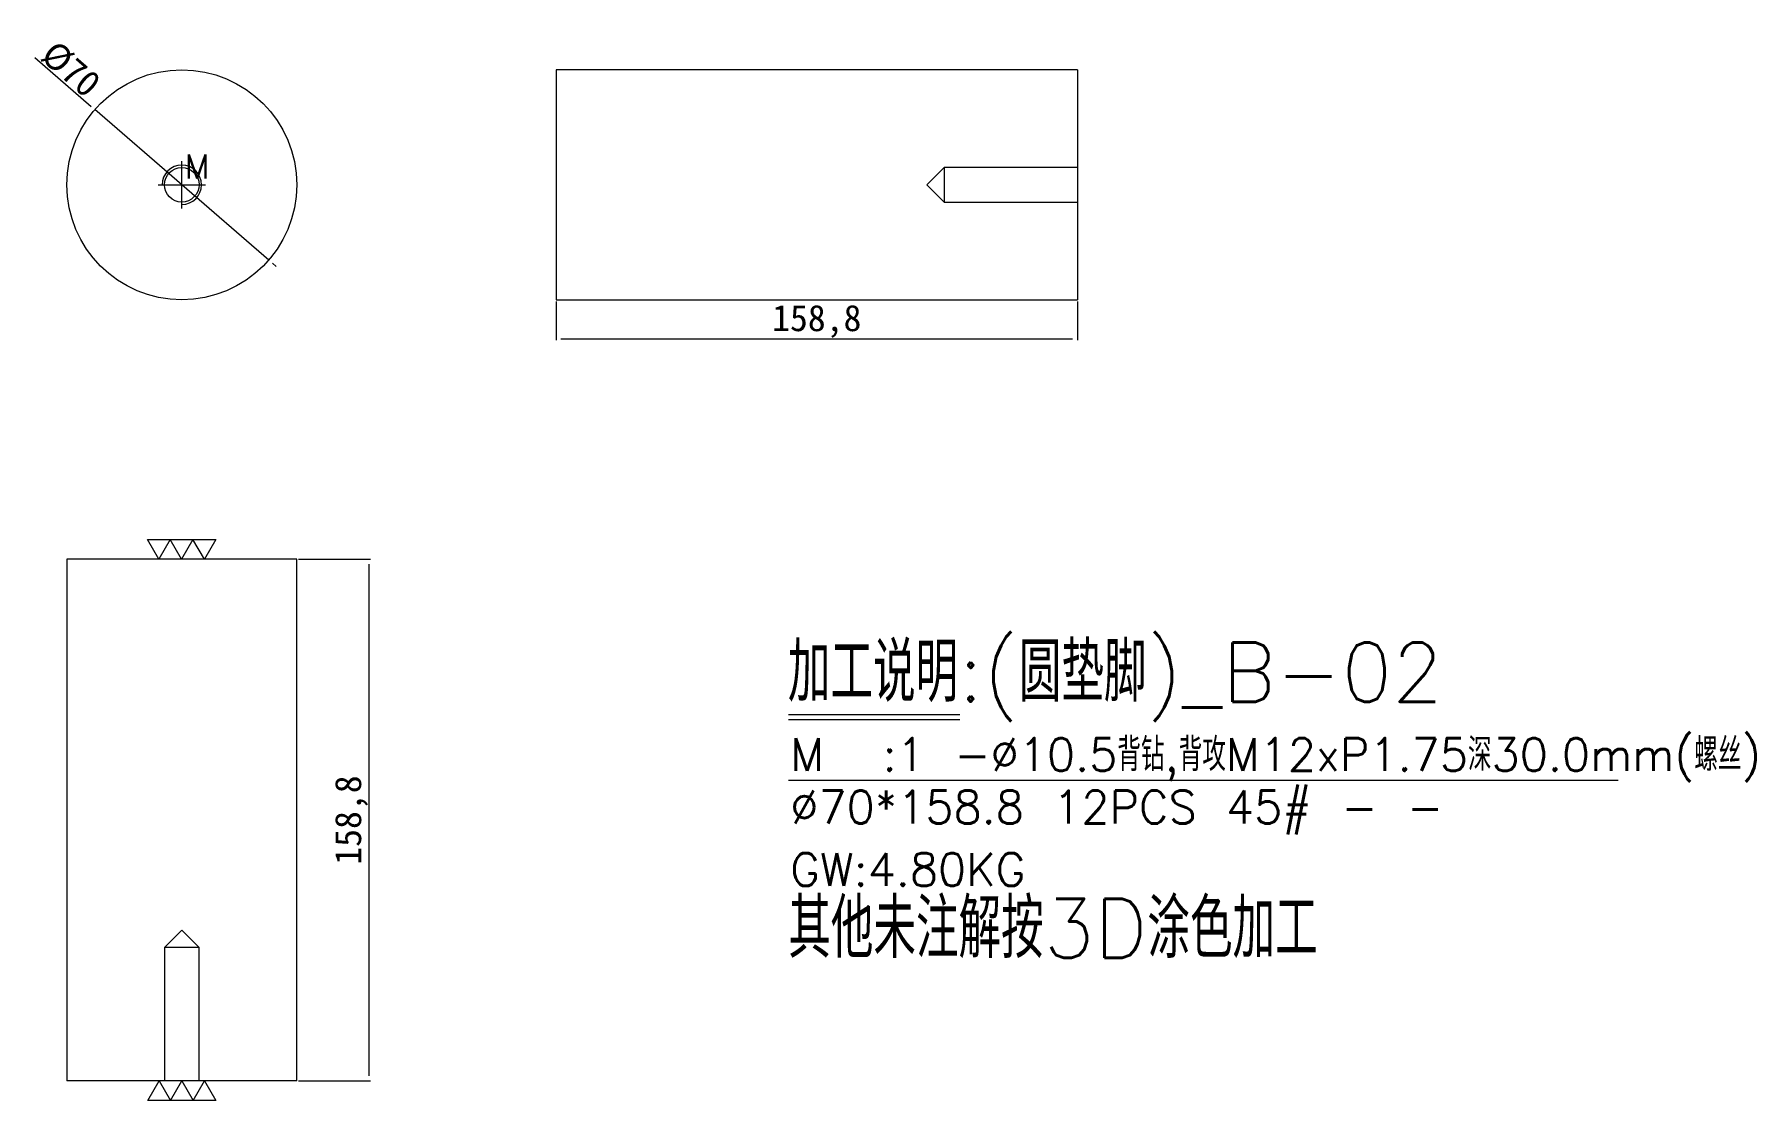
# Model space of a CAD drawing. Header units: millimetres. Extents: x -2939 to -2415, y 70796 to 71120.
import ezdxf

# ---------------------------------------------------------------- set-up
doc = ezdxf.new("R2010")
doc.units = ezdxf.units.MM
doc.linetypes.add('CENTER', pattern=[0])
doc.linetypes.add('DASHED', pattern=[0])
for name, color, linetype in [('dim', 4, 'Continuous'), ('UB', 7, 'Continuous'), ('UB_W', 1, 'Continuous')]:
    doc.layers.add(name, color=color, linetype=linetype)
doc.styles.add('_PUG_ERP', font='txt')
doc.styles.add('chinesef_fs', font='txt.shx', dxfattribs={"bigfont": 'gbcbig.shx'})
doc.dimstyles.new('_PUG_ERP', dxfattribs={"dimtxt": 8, "dimasz": 1.5, "dimexe": 0.5, "dimexo": 0.5, "dimgap": 0.5, "dimtad": 1, "dimtxsty": '_PUG_ERP', "dimblk": 'CLOSEDBLANK', "dimcen": 0, "dimclrd": 4, "dimclre": 4, "dimclrt": 3, "dimazin": 3, "dimtfac": 1, "dimtmove": 0, "dimatfit": 3, "dimldrblk": 'CLOSEDBLANK', "dimlwd": 9, "dimlwe": 9})

# ---------------------------------------------------------------- blocks, each defined once
blk = doc.blocks.new('*D733')
at = {"layer": 'Defpoints', "color": 0}
for p in [(-2858.87, 70960.54), (-2858.87, 70801.74), (-2836.94, 70801.74)]:
    blk.add_point(p, dxfattribs=at)
at = {"layer": 'dim', "color": 4, "lineweight": 9}
for p, q in [((-2858.37, 70960.54), (-2836.44, 70960.54)), ((-2836.94, 70959.04), (-2836.94, 70803.24)), ((-2858.37, 70801.74), (-2836.44, 70801.74))]:
    blk.add_line(p, q, dxfattribs=at)
at = {"layer": 'dim', "color": 3, "lineweight": 13, "insert": (-2842.2, 70881.14), "char_height": 8, "attachment_point": 5, "rotation": 90, "style": '_PUG_ERP'}
blk.add_mtext('158,8', dxfattribs=at)
blk = doc.blocks.new('_ClosedBlank')
blk = doc.blocks.new('*D734')
at = {"layer": 'Defpoints', "color": 0}
for p in [(-2779.87, 71039.54), (-2621.07, 71039.54), (-2621.07, 71027.69)]:
    blk.add_point(p, dxfattribs=at)
at = {"layer": 'dim', "color": 4, "lineweight": 9}
for p, q in [((-2779.87, 71039.04), (-2779.87, 71027.19)), ((-2621.07, 71039.04), (-2621.07, 71027.19)), ((-2778.37, 71027.69), (-2622.57, 71027.69))]:
    blk.add_line(p, q, dxfattribs=at)
at = {"layer": 'dim', "color": 3, "lineweight": 13, "insert": (-2700.47, 71032.95), "char_height": 8, "attachment_point": 5, "style": '_PUG_ERP'}
blk.add_mtext('158,8', dxfattribs=at)
blk = doc.blocks.new('*D735')
at = {"layer": 'Defpoints', "color": 0}
for p in [(-2920.34, 71097.44), (-2867.39, 71051.64)]:
    blk.add_point(p, dxfattribs=at)
at = {"layer": 'dim', "color": 4, "lineweight": 9}
for p, q in [((-2938.63, 71113.26), (-2921.47, 71098.42)), ((-2867.39, 71051.64), (-2920.34, 71097.44)), ((-2866.26, 71050.66), (-2865.12, 71049.68))]:
    blk.add_line(p, q, dxfattribs=at)
at = {"layer": 'dim', "color": 3, "lineweight": 13, "insert": (-2927.68, 71109.73), "char_height": 8, "attachment_point": 5, "rotation": 319.144, "style": '_PUG_ERP'}
blk.add_mtext('%%c70', dxfattribs=at)

msp = doc.modelspace()

# ---------------------------------------------------------------- linework, layer by layer
at = {"layer": 'dim', "color": 8, "linetype": 'Continuous', "lineweight": 13}
for p, q in [((-2709.05, 70913.246), (-2656.886, 70913.246)), ((-2709.05, 70911.746), (-2656.886, 70911.746)), ((-2709.05, 70893.246), (-2456.33, 70893.246))]:
    msp.add_line(p, q, dxfattribs=at)
at = {"layer": 'dim', "lineweight": 13}
for points in [[(-2883.539, 70966.541), (-2887.003, 70960.541), (-2890.467, 70966.541), (-2893.931, 70960.541), (-2897.395, 70966.541), (-2900.86, 70960.541), (-2904.324, 70966.541), (-2883.539, 70966.541)], [(-2904.258, 70795.741), (-2900.794, 70801.741), (-2897.33, 70795.741), (-2893.866, 70801.741), (-2890.402, 70795.741), (-2886.938, 70801.741), (-2883.474, 70795.741), (-2904.258, 70795.741)]]:
    msp.add_lwpolyline(points, close=True, dxfattribs=at)
at = {"layer": 'UB', "color": 135, "linetype": 'Continuous', "lineweight": 13}
for p, q in [((-2621.066, 71109.541), (-2779.866, 71109.541)), ((-2779.866, 71109.541), (-2779.866, 71074.541)), ((-2621.066, 71109.541), (-2621.066, 71074.541)), ((-2779.866, 71074.541), (-2779.866, 71039.541)), ((-2621.066, 71074.541), (-2621.066, 71039.541)), ((-2779.866, 71039.541), (-2621.066, 71039.541)), ((-2928.866, 70960.541), (-2928.866, 70801.741)), ((-2858.866, 70960.541), (-2928.866, 70960.541)), ((-2858.866, 70801.741), (-2858.866, 70960.541)), ((-2858.866, 70801.741), (-2928.866, 70801.741))]:
    msp.add_line(p, q, dxfattribs=at)
at = {"layer": 'UB', "color": 5, "linetype": 'DASHED', "lineweight": 13, "ltscale": 0.503683}
for p, q in [((-2661.646, 71079.794), (-2666.899, 71074.541)), ((-2621.066, 71079.794), (-2661.646, 71079.794)), ((-2661.646, 71079.794), (-2661.646, 71074.541)), ((-2666.899, 71074.541), (-2661.646, 71069.288)), ((-2661.646, 71074.541), (-2661.646, 71069.288)), ((-2661.646, 71069.288), (-2621.066, 71069.288)), ((-2893.866, 70847.574), (-2899.119, 70842.321)), ((-2888.613, 70842.321), (-2893.866, 70847.574)), ((-2899.119, 70842.321), (-2899.119, 70801.741)), ((-2888.613, 70842.321), (-2899.119, 70842.321)), ((-2888.613, 70801.741), (-2888.613, 70842.321))]:
    msp.add_line(p, q, dxfattribs=at)
at = {"layer": 'UB', "color": 42, "linetype": 'Continuous', "lineweight": 13}
msp.add_circle((-2893.866, 71074.541), 35, dxfattribs=at)
at = {"layer": 'UB', "color": 30, "linetype": 'DASHED', "lineweight": 13, "ltscale": 0.503683}
for radius in [35, 5.253]:
    msp.add_circle((-2893.866, 71074.541), radius, dxfattribs=at)
msp.add_arc((-2893.866, 71074.541), 6, 270, 180, dxfattribs=at)
at = {"layer": 'UB_W', "color": 1, "linetype": 'CENTER', "lineweight": 13, "ltscale": 0.503683}
for p, q in [((-2893.866, 71067.341), (-2893.866, 71081.741)), ((-2901.066, 71074.541), (-2886.666, 71074.541))]:
    msp.add_line(p, q, dxfattribs=at)

# ---------------------------------------------------------------- texts
at = {"layer": 'dim', "color": 4, "lineweight": 13, "style": 'chinesef_fs'}
for s, height, p in [('M', 7.4, (-2893.03, 71076.413)), ('加工说明:(圆垫脚)_B-02', 18, (-2709.261, 70917.162)), ('M  :1 -%%c10.5背钻,背攻M12xP1.75深30.0mm(螺丝)', 10, (-2708.52, 70896.088)), ('%%c70*158.8 12PCS 45# - - ', 10, (-2708.52, 70880.088)), ('GW:4.80KG ', 10, (-2708.52, 70861.088))]:
    msp.add_text(s, height=height, dxfattribs=at).set_placement(p)
at = {"layer": 'dim', "color": 21, "lineweight": 13, "style": 'chinesef_fs'}
msp.add_text('其他未注解按3D涂色加工', height=18, dxfattribs=at).set_placement((-2709.128, 70839.162))

# ---------------------------------------------------------------- dimensions: what is measured, and where the dimension line sits
at = {"layer": 'dim', "lineweight": 13}
dim = msp.add_diameter_dim_2p(p1=(-2867.393, 71051.645), p2=(-2920.338, 71097.436), dimstyle='_PUG_ERP', dxfattribs=at)
dim.commit()
dim.dimension.update_dxf_attribs({"geometry": '*D735', "text_midpoint": (-2927.677, 71109.733)})
dim = msp.add_linear_dim(base=(-2621.066, 71027.691), p1=(-2779.866, 71039.541), p2=(-2621.066, 71039.541), dimstyle='_PUG_ERP', dxfattribs=at)
dim.commit()
dim.dimension.update_dxf_attribs({"geometry": '*D734', "text_midpoint": (-2700.466, 71032.952)})
dim = msp.add_linear_dim(base=(-2836.938, 70801.741), p1=(-2858.866, 70960.541), p2=(-2858.866, 70801.741), angle=90, dimstyle='_PUG_ERP', dxfattribs=at)
dim.commit()
dim.dimension.update_dxf_attribs({"geometry": '*D733', "text_midpoint": (-2842.2, 70881.141)})

doc.saveas('drawing.dxf')
